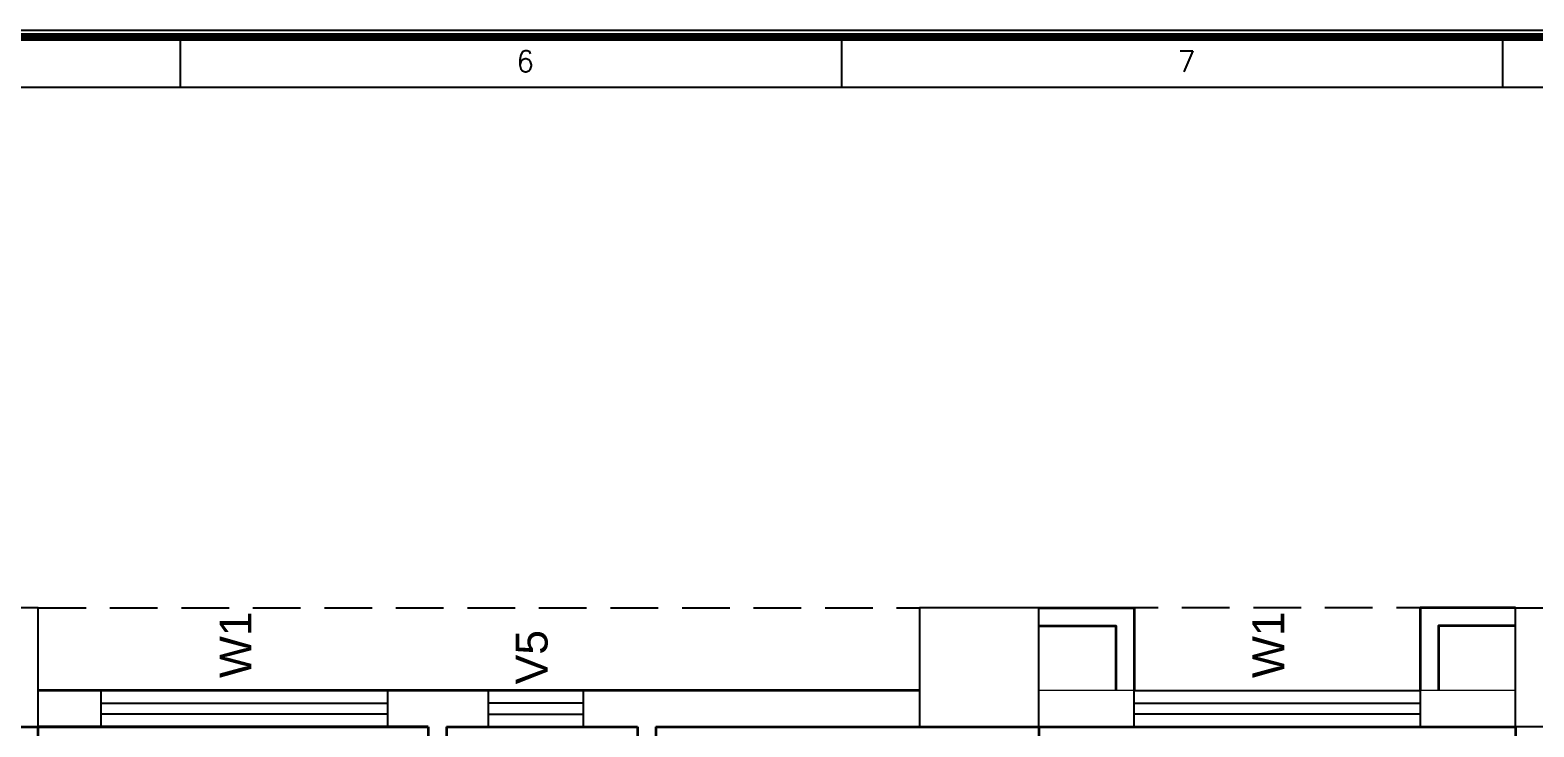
# Model space of a CAD drawing. Extents: x 3485972 to 3601240, y -673889 to -591207.
# Drawn here: x 3505849 to 3515311, y -595590 to -591207 of the extents above; entities that cross this region are included whole.
import ezdxf
from ezdxf.enums import TextEntityAlignment as Align

# ---------------------------------------------------------------- set-up
doc = ezdxf.new("R2010")
doc.units = 0
doc.header["$LTSCALE"] = 6
doc.header["$MEASUREMENT"] = 0
doc.linetypes.add('HIDDEN', pattern=[0.375, 0.25, -0.125])
doc.layers.add('AREA', color=193, linetype='CONTINUOUS', plot=False)
for name, color, linetype in [('Chajja', 7, 'CONTINUOUS'), ('COL', 5, 'CONTINUOUS'), ('JOINERY', 7, 'CONTINUOUS'), ('TITLE', 7, 'CONTINUOUS'), ('Window', 161, 'CONTINUOUS')]:
    doc.layers.add(name, color=color, linetype=linetype)
doc.layers.add('WALL', color=8, linetype='CONTINUOUS', lineweight=35)
doc.styles.add('ARIAL', font='arial.ttf')
doc.styles.add('ROMANS', font='romans.shx')

# ---------------------------------------------------------------- blocks, each defined once
blk = doc.blocks.new('A$C66962185')
at = {"layer": 'TITLE', "color": 7}
for p, q in [((151.161, -140930.66), (151.161, -140928.365)), ((181.423, -140930.66), (181.423, -140928.365)), ((211.686, -140930.66), (211.686, -140928.365))]:
    blk.add_line(p, q, dxfattribs=at)
at = {"layer": 'TITLE'}
blk.add_line((2.142, -140930.66), (360.704, -140930.66), dxfattribs=at)
at = {"layer": 'TITLE', "color": 7, "const_width": 0.355}
blk.add_lwpolyline([(363, -140928.365), (363, -141178.329), (0, -141178.329), (0, -140928.365)], close=True, dxfattribs=at)
at = {"layer": 'TITLE', "color": 7, "style": 'ROMANS'}
for s, p in [('6', (166.937, -140929.478)), ('7', (197.2, -140929.478))]:
    blk.add_text(s, height=0.952, dxfattribs=at).set_placement(p, align=Align.MIDDLE)

msp = doc.modelspace()

# ---------------------------------------------------------------- linework, layer by layer
at = {"layer": 'AREA'}
for points in [[(3485972.3, -591208), (3535959.9, -591207.2), (3535959.9, -625655.9), (3485972.3, -625656.7)], [(3486015.1, -591250.8), (3535917.2, -591249.9), (3535917.2, -625613.1), (3486015.1, -625613.9)]]:
    msp.add_lwpolyline(points, close=True, dxfattribs=at)
at = {"layer": 'Chajja', "linetype": 'HIDDEN', "ltscale": 200}
for p, q in [((3505900.7, -594840), (3511445.7, -594840)), ((3515195.7, -594840), (3512195.7, -594840)), ((3515195.7, -594840), (3512195.7, -594840))]:
    msp.add_line(p, q, dxfattribs=at)
at = {"layer": 'COL'}
for points in [[(3505150.7, -595590), (3505900.7, -595590), (3505900.7, -594840), (3505150.7, -594840)], [(3511445.7, -595590), (3512195.7, -595590), (3512195.7, -594840), (3511445.7, -594840)], [(3515945.7, -595590), (3515195.7, -595590), (3515195.7, -594840), (3515945.7, -594840)]]:
    msp.add_lwpolyline(points, close=True, dxfattribs=at)
at = {"layer": 'WALL', "linetype": 'ByBlock'}
for p, q in [((3511445.7, -595360), (3505900.7, -595360)), ((3505900.7, -598832.5), (3505900.7, -595590)), ((3508352.9, -595590), (3505900.7, -595590)), ((3508352.9, -595590), (3508352.9, -597917.5)), ((3508467.9, -595590), (3508467.9, -597090)), ((3509670.9, -595590), (3509670.9, -597090)), ((3509785.9, -595590), (3509785.9, -597205)), ((3512195.7, -595590), (3512195.8, -598790))]:
    msp.add_line(p, q, dxfattribs=at)
at = {"layer": 'WALL', "lineweight": 0}
for p, q in [((3515195.7, -595360), (3512195.7, -595360)), ((3509670.9, -595590), (3508467.9, -595590)), ((3511445.7, -595590), (3509785.9, -595590)), ((3515195.7, -595590), (3512195.7, -595590))]:
    msp.add_line(p, q, dxfattribs=at)
at = {"layer": 'WALL', "linetype": 'ByBlock'}
for points in [[(3512195.7, -594840), (3512795.7, -594840), (3512795.7, -595360)], [(3512195.7, -594840), (3512795.7, -594840), (3512795.7, -595360)], [(3512195.7, -594955), (3512680.7, -594955), (3512680.7, -595360)], [(3512195.7, -594955), (3512680.7, -594955), (3512680.7, -595360)], [(3504638.1, -595590), (3508352.9, -595590)], [(3508467.9, -595590), (3509670.9, -595590)], [(3509785.9, -595590), (3515195.7, -595590), (3515195.7, -601555)]]:
    msp.add_lwpolyline(points, dxfattribs=at)
at = {"layer": 'WALL', "linetype": 'ByBlock', "elevation": 0}
for points in [[(3515195.7, -594840), (3514595.7, -594840), (3514595.7, -595360)], [(3515195.7, -594840), (3514595.7, -594840), (3514595.7, -595360)], [(3515195.7, -594955), (3514710.7, -594955), (3514710.7, -595360)], [(3515195.7, -594955), (3514710.7, -594955), (3514710.7, -595360)]]:
    msp.add_lwpolyline(points, dxfattribs=at)
at = {"layer": 'Window', "linetype": 'Continuous'}
for points in [[(3508097, -595360), (3508097, -595590), (3506297, -595590), (3506297, -595360)], [(3509331, -595590), (3509331, -595360), (3508731, -595360), (3508731, -595590)], [(3514595.7, -595360), (3514595.7, -595590), (3512795.7, -595590), (3512795.7, -595360)], [(3514595.7, -595360), (3514595.7, -595590), (3512795.7, -595590), (3512795.7, -595360)], [(3508097, -595440), (3508097, -595510), (3506297, -595510), (3506297, -595440)], [(3509331, -595510), (3509331, -595440), (3508731, -595440), (3508731, -595510)], [(3514595.7, -595440), (3514595.7, -595510), (3512795.7, -595510), (3512795.7, -595440)], [(3514595.7, -595440), (3514595.7, -595510), (3512795.7, -595510), (3512795.7, -595440)]]:
    msp.add_lwpolyline(points, close=True, dxfattribs=at)

# ---------------------------------------------------------------- block references
at = {"layer": 'TITLE', "xscale": 137.4720978042101, "yscale": 137.4720968119004, "zscale": 137.4720972069543}
msp.add_blockref('A$C66962185', (3486015.1, 18782467), dxfattribs=at)

# ---------------------------------------------------------------- texts
at = {"layer": 'JOINERY', "style": 'ARIAL', "width": 1}
for s, p in [('W1', (3507241.3, -595282.5)), ('W1', (3513740, -595282.5)), ('W1', (3513740, -595282.5)), ('V5', (3509104.8, -595322.3))]:
    msp.add_text(s, height=200, rotation=90, dxfattribs=at).set_placement(p)

doc.saveas('drawing.dxf')
